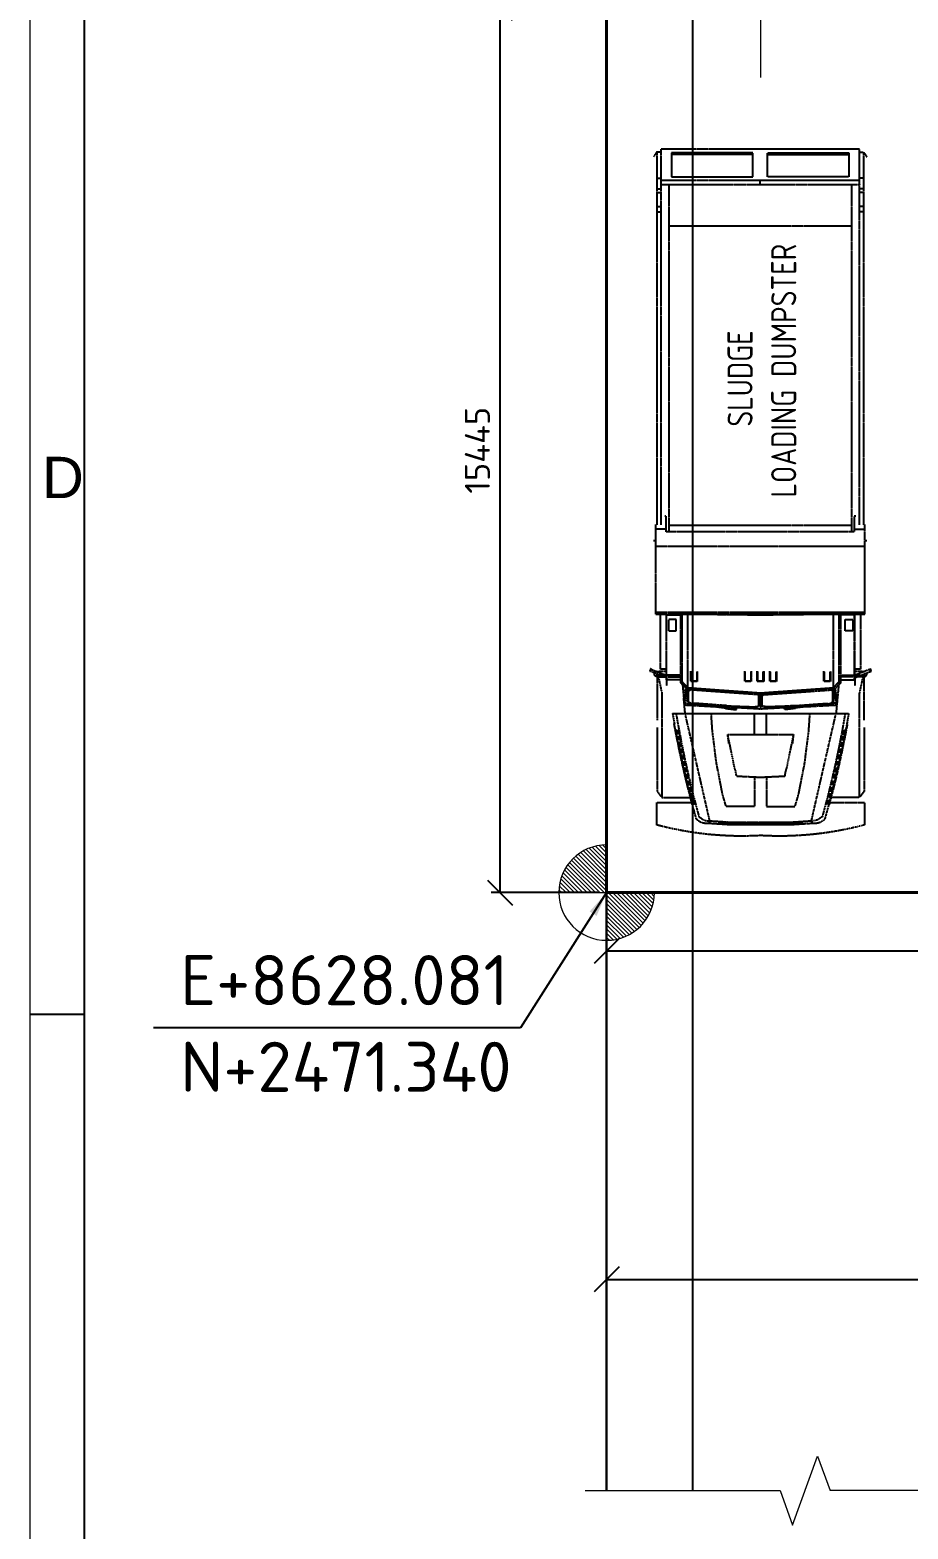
# Model space of a CAD drawing. Header units: inches. Extents: x 8618018 to 8935006, y 2431589 to 2567223.
# Drawn here: x 8618018 to 8633342, y 2460229 to 2486400 of the extents above; entities that cross this region are included whole.
import ezdxf
from ezdxf.enums import TextEntityAlignment as Align

# ---------------------------------------------------------------- set-up
doc = ezdxf.new("R2010")
doc.units = ezdxf.units.IN
doc.header["$MEASUREMENT"] = 0
doc.linetypes.add('PHANTOM', pattern=[2.5, 1.25, -0.25, 0.25, -0.25, 0.25, -0.25])
doc.linetypes.add('PHANTOM2', pattern=[1.25, 0.625, -0.125, 0.125, -0.125, 0.125, -0.125])
doc.layers.get('Defpoints').update_dxf_attribs({"color": 252})
for name, color, linetype in [('AC Text', 7, 'Continuous'), ('BOM', 252, 'Continuous'), ('DRG', 252, 'Continuous'), ('LAY-ROAD', 252, 'Continuous'), ('LAY-ROAD CARREGE WAY', 252, 'Continuous'), ('TEXT', 252, 'Continuous'), ('truck', 252, 'Continuous')]:
    doc.layers.add(name, color=color, linetype=linetype)
doc.layers.add('DIM', color=252, linetype='Continuous', lineweight=13)
doc.styles.add('ISOCPEUR', font='isocpeur.ttf')
doc.styles.add('ROMANS', font='ROMANS.shx', dxfattribs={"width": 0.8})
doc.styles.get("Standard").update_dxf_attribs({"font": 'arial.ttf'})
doc.dimstyles.new('DIM', dxfattribs={"dimscale": 175, "dimtxt": 2.5, "dimasz": 2.5, "dimexe": 0.875, "dimexo": 0.875, "dimgap": 1, "dimtad": 1, "dimdec": 0, "dimzin": 9, "dimdsep": 46, "dimtxsty": 'ISOCPEUR', "dimblk": 'OBLIQUE', "dimcen": 0.09, "dimclrd": 256, "dimclre": 256, "dimclrt": 252, "dimadec": 0, "dimazin": 0, "dimtfac": 1, "dimtdec": 0, "dimtmove": 0, "dimatfit": 3, "dimfxl": 1, "dimtfill": 1, "dimtolj": 1, "dimtzin": 0, "dimarcsym": 0})

# ---------------------------------------------------------------- blocks, each defined once
blk = doc.blocks.new('A$C798759A5')
at = {"layer": 'truck', "linetype": 'PHANTOM2', "ltscale": 1.5, "transparency": 33554687}
for p, q in [((-1813, 11933), (-1813, 5422)), ((-138, 11888), (-1556, 11888)), ((122, 11888), (1540, 11888)), ((1797, 11933), (1797, 5422)), ((-1813, 11479), (-1742, 11479)), ((-1813, 11291), (-1742, 11291)), ((1726, 11436), (-1742, 11436)), ((-1739, 11371), (-1742, 11360)), ((-1739, 11364), (1724, 11364)), ((-1599, 11364), (-1599, 5301)), ((-8, 11364), (-8, 11436)), ((1584, 11364), (1584, 5301)), ((1724, 11371), (1726, 11360)), ((1797, 11479), (1726, 11479)), ((1797, 11291), (1726, 11291)), ((-1813, 11229), (-1742, 11229)), ((1797, 11229), (1726, 11229)), ((-1813, 10981), (-1742, 10981)), ((-1813, 10888), (-1742, 10888)), ((1797, 10981), (1726, 10981)), ((1797, 10888), (1726, 10888)), ((1584, 10641), (-1599, 10641)), ((-1650, 5347), (-1833, 5347)), ((1584, 5416), (-1599, 5416)), ((1634, 5347), (1817, 5347)), ((-1870, 5152), (-1833, 5152)), ((-1833, 5050), (1817, 5050)), ((1817, 5152), (1854, 5152)), ((-1833, 3899), (1817, 3899)), ((-1642, 2799), (-1642, 3868)), ((-1642, 3853), (-1395, 3853)), ((-1641, 2799), (-1641, 3853)), ((-1272, 3868), (-1272, 3868)), ((1642, 3853), (1395, 3853)), ((1641, 2799), (1641, 3853)), ((1642, 2799), (1642, 3868)), ((-1805, 2863), (-1805, 2862)), ((-1805, 2770), (-1805, 2014)), ((-1753, 2798), (-1755, 2796)), ((-1695, 2776), (-1695, 2775)), ((-1686, 2798), (-1687, 2796)), ((-1663, 2776), (-1664, 2775)), ((-1654, 2798), (-1655, 2796)), ((-1642, 2796), (-1642, 2798)), ((-1642, 2775), (-1642, 2776)), ((-1642, 2774), (-1642, 2612)), ((-1395, 2721), (-1642, 2721)), ((-1641, 2796), (-1641, 2798)), ((-1641, 2775), (-1641, 2776)), ((-1641, 2721), (-1641, 2774)), ((-56, 2689), (-56, 2870)), ((-47, 2695), (-47, 2860)), ((47, 2695), (47, 2860)), ((56, 2689), (56, 2870)), ((1395, 2721), (1642, 2721)), ((1641, 2796), (1641, 2798)), ((1641, 2775), (1641, 2776)), ((1641, 2721), (1641, 2774)), ((1642, 2796), (1642, 2798)), ((1642, 2775), (1642, 2776)), ((1642, 2774), (1642, 2612)), ((1654, 2798), (1655, 2796)), ((1663, 2776), (1664, 2775)), ((1686, 2798), (1687, 2796)), ((1695, 2776), (1695, 2775)), ((1753, 2798), (1755, 2796)), ((-1275, 2547), (-1273, 2339)), ((-1273, 2547), (-1272, 2525)), ((-1271, 2546), (-1268, 2530)), ((-1262, 2546), (-1257, 2538)), ((1267, 2546), (1262, 2535)), ((1271, 2546), (1268, 2530)), ((1273, 2547), (1272, 2525)), ((1274, 2547), (1273, 2520)), ((1275, 2547), (1273, 2339)), ((1336, 2353), (1306, 2570)), ((-104, 1764), (-104, 2130)), ((0, 2260), (0, 2209)), ((104, 1764), (104, 2130)), ((1537, 2130), (1537, 2132)), ((-1398, 1630), (-1391, 1595)), ((-1388, 1592), (-1388, 1603)), ((1388, 1592), (1388, 1603)), ((1398, 1630), (1391, 1595)), ((-1361, 1471), (-1370, 1471)), ((1361, 1471), (1370, 1471)), ((-1289, 1140), (-1296, 1151)), ((1289, 1140), (1296, 1151)), ((-1243, 907), (-1243, 915)), ((-421, 1033), (-419, 1033)), ((421, 1033), (419, 1033)), ((1243, 907), (1243, 915)), ((-1185, 707), (-1195, 726)), ((-1189, 703), (-1184, 699)), ((-1182, 578), (-1169, 578)), ((1182, 578), (1169, 578)), ((1189, 703), (1184, 699)), ((1185, 707), (1195, 726))]:
    blk.add_line(p, q, dxfattribs=at)
for points in [[(-1742, 11933), (-1813, 11933), (-1870, 11847)], [(1726, 5422), (1726, 11984), (-1742, 11984), (-1742, 5422)], [(1726, 11933), (1797, 11933), (1854, 11847)], [(1665, 5577), (1634, 5577), (1634, 5301), (-1650, 5301), (-1650, 5577), (-1680, 5577)], [(-1833, 5429), (-1833, 3868), (1817, 3868), (1817, 5429)], [(-1642, 2903), (-1745, 2903), (-1745, 3868)], [(-1395, 3868), (-1395, 2666), (-1362, 2630)], [(-54, 2460), (-40, 2459), (-35, 2458), (-29, 2458), (-19, 2457), (-12, 2457), (-9, 2456), (-7, 2456), (-2, 2456), (-2, 2457), (-2, 2460), (-1, 2465), (-1, 2471), (-1, 2478), (0, 2482), (0, 2485), (-9, 2485), (-480, 2519), (-481, 2519), (-485, 2519), (-1265, 2575), (-1267, 2575), (-1272, 2575), (-1272, 2576), (-1366, 2677), (-1366, 2678), (-1366, 3868)], [(-1267, 2575), (-1272, 2580), (-479, 2524), (0, 2490), (479, 2524), (1272, 2580), (1272, 3868), (1272, 3868)], [(-1272, 2580), (-1272, 3868), (0, 3854), (1272, 3868)], [(1366, 3868), (1366, 2678), (1366, 2677), (1272, 2576), (1272, 2575), (1267, 2575), (1265, 2575), (485, 2519), (481, 2519), (480, 2519), (9, 2485), (0, 2485), (0, 2482), (1, 2478), (1, 2471), (1, 2465), (2, 2460), (2, 2457), (2, 2456), (7, 2456), (9, 2456), (12, 2457), (19, 2457), (29, 2458), (35, 2458), (40, 2459), (54, 2460), (477, 2490), (485, 2490), (518, 2493), (1221, 2543), (1241, 2544), (1244, 2544), (1247, 2545), (1248, 2545), (1254, 2545), (1256, 2545), (1262, 2546)], [(1395, 3868), (1395, 2666), (1362, 2630)], [(1745, 3868), (1745, 2903), (1642, 2903)], [(-1902, 2901), (-1884, 2894), (-1866, 2886), (-1847, 2879), (-1829, 2871), (-1810, 2864), (-1805, 2862), (-1805, 2863), (-1723, 2873), (-1642, 2873)], [(1754, 2799), (1755, 2799), (1768, 2805), (1787, 2812), (1802, 2818), (1806, 2820), (1824, 2828), (1843, 2835), (1852, 2839), (1862, 2843), (1880, 2850), (1898, 2858), (1916, 2865), (1922, 2867), (1926, 2869), (1930, 2870), (1932, 2872), (1934, 2872), (1934, 2872), (1920, 2908), (1919, 2908), (1918, 2908), (1915, 2906), (1912, 2905), (1907, 2903), (1902, 2901), (1916, 2865)], [(1902, 2901), (1884, 2894), (1866, 2886), (1847, 2879), (1829, 2871), (1810, 2864), (1805, 2862), (1805, 2862)], [(-1754, 2799), (-1755, 2799), (-1768, 2805), (-1787, 2812), (-1802, 2818), (-1806, 2820), (-1824, 2828), (-1843, 2835), (-1852, 2839), (-1862, 2843), (-1880, 2850), (-1898, 2858), (-1916, 2865)], [(-1780, 2774), (-1782, 2773), (-1785, 2772), (-1794, 2770), (-1795, 2770), (-1796, 2770), (-1799, 2770), (-1803, 2770), (-1805, 2770), (-1808, 2770), (-1820, 2774), (-1832, 2780), (-1842, 2789), (-1849, 2800), (-1853, 2813), (-1854, 2826), (-1852, 2839)], [(-1809, 2799), (-1813, 2799), (-1816, 2798), (-1818, 2796), (-1820, 2793), (-1822, 2790), (-1822, 2787), (-1822, 2784), (-1820, 2781), (-1818, 2778), (-1816, 2776), (-1813, 2775), (-1809, 2774), (-1395, 2774)], [(-1395, 2799), (-1809, 2799), (-1807, 2799)], [(-1806, 2775), (-1803, 2776), (-1802, 2776)], [(-1805, 2862), (-1805, 2862), (-1791, 2856), (-1787, 2854), (-1772, 2848), (-1754, 2841), (-1735, 2833), (-1723, 2828), (-1717, 2826), (-1698, 2818), (-1680, 2811), (-1685, 2799), (-1685, 2799)], [(-1801, 2796), (-1803, 2798), (-1803, 2798)], [(-1776, 2776), (-1779, 2775), (-1785, 2775)], [(-1785, 2772), (-1723, 2485), (-1723, 662)], [(-1746, 2796), (-1750, 2797), (-1751, 2798)], [(-1694, 2775), (-1695, 2775), (-1697, 2776)], [(-1664, 2774), (-1668, 2764), (-1669, 2764), (-1671, 2765), (-1675, 2767), (-1680, 2769), (-1687, 2772), (-1693, 2774)], [(-1680, 2811), (-1672, 2808), (-1665, 2805), (-1660, 2803), (-1656, 2801), (-1654, 2800), (-1653, 2800), (-1654, 2799), (-1654, 2799)], [(-1366, 2678), (-1374, 2675), (-1380, 2672), (-1386, 2670), (-1391, 2668), (-1394, 2667), (-1395, 2666)], [(-1272, 2576), (-1272, 2580), (-1366, 2683), (-1366, 2677)], [(-1336, 2353), (-1306, 2570), (-1361, 2630), (-1362, 2630), (-1344, 2434), (-1334, 2335), (-1333, 2325), (-1327, 2318), (-1294, 2557)], [(-1105, 2872), (-1105, 2689), (-1220, 2689), (-1220, 2872)], [(-1114, 2860), (-1114, 2695), (-1211, 2695), (-1211, 2860)], [(-162, 2871), (-162, 2689), (-278, 2689), (-278, 2872)], [(-171, 2860), (-171, 2695), (-268, 2695), (-268, 2860)], [(59, 2870), (59, 2689), (-59, 2689), (-59, 2870)], [(50, 2860), (50, 2695), (-50, 2695), (-50, 2860)], [(278, 2872), (278, 2689), (162, 2689), (162, 2871)], [(268, 2860), (268, 2695), (171, 2695), (171, 2860)], [(1220, 2872), (1220, 2689), (1105, 2689), (1105, 2872)], [(1211, 2860), (1211, 2695), (1114, 2695), (1114, 2860)], [(1272, 2580), (1366, 2683), (1366, 2677)], [(1344, 2434), (1334, 2335), (1333, 2325), (1327, 2318), (1294, 2557), (1306, 2570), (1361, 2630), (1362, 2630), (1344, 2434), (1341, 2406), (1316, 2130)], [(1366, 2678), (1374, 2675), (1380, 2672), (1386, 2670), (1391, 2668), (1394, 2667), (1395, 2666)], [(1395, 2799), (1809, 2799), (1807, 2799)], [(1809, 2799), (1813, 2799), (1816, 2798), (1818, 2796), (1820, 2793), (1822, 2790), (1822, 2787), (1822, 2784), (1820, 2781), (1818, 2778), (1816, 2776), (1813, 2775), (1809, 2774), (1395, 2774)], [(1642, 2873), (1723, 2873), (1805, 2863), (1805, 2862)], [(1805, 2863), (1805, 2862), (1791, 2856), (1787, 2854), (1772, 2848), (1754, 2841), (1735, 2833), (1723, 2828), (1717, 2826), (1698, 2818), (1680, 2811), (1672, 2808), (1665, 2805), (1660, 2803), (1656, 2801), (1654, 2800), (1653, 2800), (1654, 2799), (1654, 2799)], [(1664, 2774), (1668, 2764), (1669, 2764), (1671, 2765), (1675, 2767), (1680, 2769), (1687, 2772), (1693, 2774)], [(1680, 2811), (1685, 2799), (1685, 2799)], [(1694, 2775), (1695, 2775), (1697, 2776)], [(1785, 2772), (1723, 2485), (1723, 662)], [(1746, 2796), (1750, 2797), (1751, 2798)], [(1776, 2776), (1779, 2775), (1785, 2775)], [(1780, 2774), (1782, 2773), (1785, 2772), (1794, 2770), (1795, 2770), (1796, 2770), (1799, 2770), (1803, 2770), (1805, 2770)], [(1801, 2796), (1803, 2798), (1803, 2798)], [(1806, 2775), (1803, 2776), (1802, 2776)], [(1805, 2014), (1805, 2770), (1808, 2770), (1820, 2774), (1832, 2780), (1842, 2789), (1849, 2800), (1853, 2813), (1854, 2826), (1852, 2839)], [(-1316, 2130), (-1341, 2406), (-1329, 2281), (-982, 2262), (-861, 2255), (-774, 2250)], [(-1278, 2547), (-1323, 2313), (-1163, 2294), (-1180, 2296), (-1198, 2299), (-1214, 2303), (-1229, 2307), (-1242, 2312), (-1253, 2317), (-1261, 2323), (-1268, 2328), (-1272, 2334), (-1273, 2339), (-1273, 2520), (-1272, 2525), (-1268, 2530), (-1262, 2535), (-1257, 2538), (-1254, 2539), (-1247, 2542), (-1244, 2543), (-1241, 2544)], [(-1306, 2570), (-1294, 2557), (-1285, 2547), (-1278, 2547), (-1275, 2547), (-1274, 2547)], [(-1272, 2575), (-1275, 2568), (-1278, 2562), (-1281, 2556), (-1283, 2551), (-1284, 2548), (-1285, 2547)], [(-1273, 2520), (-1274, 2547), (-1273, 2547), (-1271, 2546), (-1267, 2546)], [(-591, 2266), (-572, 2265), (-507, 2261), (-463, 2258), (-154, 2247), (-137, 2247), (-120, 2247), (-105, 2248), (-90, 2250), (-76, 2252), (-64, 2254), (-53, 2258), (-44, 2261), (-37, 2265), (-32, 2270), (-29, 2274), (-28, 2279), (-28, 2436), (-29, 2441), (-32, 2446), (-37, 2450), (-44, 2455), (-46, 2456), (-52, 2459), (-54, 2460), (-477, 2490), (-485, 2490), (-518, 2493), (-1221, 2543), (-1241, 2544), (-1244, 2544), (-1247, 2545), (-1248, 2545), (-1254, 2545), (-1256, 2545), (-1262, 2546), (-1267, 2546), (-1262, 2535)], [(-1171, 2299), (-1176, 2300), (-1191, 2303), (-1206, 2306), (-1219, 2310), (-1230, 2314), (-1240, 2319), (-1248, 2324), (-1253, 2329), (-1257, 2333), (-1258, 2339), (-1258, 2519), (-1257, 2524), (-1254, 2528), (-1250, 2531), (-1249, 2532), (-1241, 2536), (-1240, 2537), (-1232, 2540), (-1222, 2543), (-1221, 2543)], [(-35, 2458), (-31, 2456), (-23, 2451), (-17, 2446), (-14, 2441), (-13, 2436), (-13, 2278), (-14, 2273), (-17, 2268), (-23, 2263), (-31, 2259), (-41, 2254), (-53, 2251), (-67, 2248), (-82, 2246), (-98, 2244), (-116, 2243), (-134, 2242), (-152, 2243), (-472, 2254), (-507, 2256), (-574, 2260), (-591, 2261)], [(35, 2458), (31, 2456), (23, 2451), (17, 2446), (14, 2441), (13, 2436), (13, 2278), (14, 2273), (17, 2268), (23, 2263), (31, 2259), (41, 2254), (53, 2251), (67, 2248), (82, 2246), (98, 2244), (116, 2243), (134, 2242), (152, 2243), (472, 2254), (507, 2256), (574, 2260), (591, 2261)], [(591, 2266), (572, 2265), (507, 2261), (463, 2258), (154, 2247), (137, 2247), (120, 2247), (105, 2248), (90, 2250), (76, 2252), (64, 2254), (53, 2258), (44, 2261), (37, 2265), (32, 2270), (29, 2274), (28, 2279), (28, 2436), (29, 2441), (32, 2446), (37, 2450), (44, 2455), (46, 2456), (52, 2459), (54, 2460)], [(885, 2270), (891, 2270), (897, 2271), (903, 2272), (909, 2272), (916, 2273), (922, 2273), (929, 2273), (935, 2274), (941, 2274), (948, 2274), (954, 2274), (960, 2274), (904, 2267), (874, 2263), (855, 2261), (774, 2250), (861, 2255), (982, 2262), (1329, 2281), (1341, 2406)], [(1278, 2547), (1323, 2313), (1163, 2294), (1180, 2296), (1198, 2299), (1214, 2303), (1229, 2307), (1242, 2312), (1253, 2317), (1261, 2323), (1268, 2328), (1272, 2334), (1273, 2339), (1273, 2520), (1272, 2525), (1268, 2530), (1262, 2535), (1257, 2538), (1254, 2539), (1247, 2542), (1244, 2543), (1241, 2544)], [(1171, 2299), (1176, 2300), (1191, 2303), (1206, 2306), (1219, 2310), (1230, 2314), (1240, 2319), (1248, 2324), (1253, 2329), (1257, 2333), (1258, 2339), (1258, 2519), (1257, 2524), (1254, 2528), (1250, 2531), (1249, 2532), (1241, 2536), (1240, 2537), (1232, 2540), (1222, 2543), (1221, 2543)], [(1294, 2557), (1285, 2547), (1278, 2547), (1275, 2547), (1274, 2547), (1273, 2547), (1271, 2546), (1267, 2546), (1262, 2546), (1257, 2538)], [(1272, 2576), (1272, 2580), (1267, 2575)], [(1272, 2575), (1275, 2568), (1278, 2562), (1281, 2556), (1283, 2551), (1284, 2548), (1285, 2547)], [(-1537, 2132), (-1537, 2130), (-1509, 1975), (-1505, 1953), (-1505, 1950)], [(-1537, 2130), (1537, 2130), (1509, 1975), (1505, 1953), (1505, 1950), (1495, 1897), (1485, 1842), (1483, 1831), (1481, 1821), (1480, 1820), (1468, 1755), (1455, 1688), (1452, 1677), (1450, 1667), (1450, 1666), (1437, 1602), (1423, 1534), (1421, 1523), (1419, 1513), (1419, 1512), (1405, 1445), (1391, 1381), (1386, 1358), (1386, 1358), (1372, 1296), (1357, 1229), (1352, 1206), (1352, 1204), (1338, 1145), (1323, 1078), (1317, 1053), (1316, 1050), (1303, 993), (1287, 927), (1280, 900), (1280, 897), (1266, 843), (1250, 777), (1242, 748), (1242, 745), (1228, 693), (1212, 628), (1202, 592), (1186, 530), (1162, 440), (1120, 288), (1107, 275), (1094, 263), (1079, 252), (1064, 242), (1048, 233), (1031, 226), (1014, 220), (996, 216), (978, 213), (960, 211), (942, 211), (924, 212), (906, 211), (536, 187), (-536, 187), (-906, 211), (-924, 212), (-942, 211), (-960, 211), (-978, 213), (-996, 216), (-1014, 220), (-1031, 226), (-1048, 233), (-1064, 242), (-1079, 252), (-1094, 263), (-1107, 275), (-1120, 288), (-1162, 440), (-1186, 530), (-1202, 592), (-1212, 628), (-1228, 693), (-1242, 745), (-1242, 748), (-1250, 777), (-1266, 843), (-1280, 897), (-1280, 900), (-1287, 927), (-1303, 993), (-1316, 1050), (-1317, 1053), (-1323, 1078), (-1338, 1145), (-1352, 1204), (-1352, 1206), (-1357, 1229), (-1372, 1296), (-1386, 1358), (-1386, 1358), (-1391, 1381), (-1405, 1445), (-1419, 1512), (-1419, 1513), (-1421, 1523), (-1423, 1534), (-1437, 1602), (-1450, 1666), (-1450, 1667), (-1452, 1677), (-1455, 1688), (-1468, 1755), (-1480, 1820), (-1481, 1821), (-1483, 1831), (-1485, 1842), (-1495, 1897), (-1505, 1950), (-1514, 1950), (-1494, 1842), (-1490, 1821), (-1464, 1688), (-1460, 1667), (-1433, 1534), (-1428, 1513), (-1400, 1381), (-1398, 1372), (-1396, 1359), (-1395, 1358), (-1395, 1358), (-1391, 1340), (-1384, 1308), (-1377, 1276), (-1370, 1244), (-1367, 1229), (-1363, 1213), (-1361, 1206), (-1356, 1183), (-1349, 1153), (-1343, 1124), (-1336, 1096), (-1332, 1078), (-1330, 1069), (-1326, 1053), (-1324, 1043), (-1296, 927), (-1289, 900), (-1259, 777), (-1251, 748), (-1229, 662), (-1220, 628), (-1212, 596), (-1207, 578), (-1194, 530), (-1186, 530)], [(-1475, 2130), (-1449, 1978), (-1421, 1827), (-1392, 1675)], [(-1327, 2318), (-1323, 2313), (-1329, 2281)], [(-887, 257), (-888, 260), (-889, 264), (-890, 269), (-891, 275), (-893, 281), (-894, 288), (-896, 296), (-898, 304), (-1011, 798), (-1019, 831), (-1025, 861), (-1032, 888), (-1037, 912), (-1042, 935), (-1047, 956), (-1076, 1080), (-1080, 1098), (-1109, 1227), (-1140, 1361), (-1172, 1502), (-1175, 1513), (-1177, 1524), (-1210, 1667), (-1244, 1815), (-1245, 1820), (-1246, 1826), (-1281, 1975), (-1282, 1981), (-1316, 2130)], [(-609, 2253), (-604, 2253), (-600, 2253), (-597, 2253), (-594, 2254), (-592, 2254), (-591, 2255), (-591, 2261), (-590, 2265), (-591, 2265), (-591, 2266), (-592, 2266), (-594, 2267), (-597, 2267), (-601, 2268), (-827, 2284), (-917, 2291), (-1031, 2299), (-1146, 2308), (-1150, 2308), (-1155, 2308), (-1160, 2308), (-1164, 2308), (-1167, 2308), (-1169, 2308), (-1170, 2307), (-1171, 2299), (-1171, 2297), (-1171, 2296), (-1169, 2295), (-1166, 2295), (-1162, 2294), (-1158, 2294), (-1099, 2289), (-1014, 2283), (-1005, 2282), (-959, 2279)], [(-1171, 2297), (-1170, 2297), (-1168, 2298), (-1165, 2298), (-1161, 2298), (-1156, 2298), (-1151, 2298), (-1146, 2298)], [(-1163, 2294), (-1146, 2292), (-1099, 2289)], [(-1146, 2308), (-1146, 2298), (-602, 2258), (-601, 2268)], [(-885, 2277), (-890, 2278), (-896, 2279), (-902, 2279), (-909, 2280), (-915, 2280), (-922, 2281), (-928, 2281), (-935, 2281), (-941, 2282), (-947, 2282), (-953, 2282), (-959, 2282), (-959, 2279), (-960, 2274)], [(-885, 2270), (-891, 2270), (-897, 2271), (-903, 2272), (-909, 2272), (-916, 2273), (-922, 2273), (-929, 2273), (-935, 2274), (-941, 2274), (-948, 2274), (-954, 2274), (-960, 2274), (-904, 2267), (-874, 2263), (-855, 2261), (-774, 2250), (-612, 2230), (-604, 2229), (-604, 2222), (-612, 2221)], [(-904, 2267), (-819, 2261), (-819, 2269)], [(-604, 2229), (-587, 2232), (-819, 2261), (-885, 2270), (-885, 2277), (-819, 2269), (-613, 2253), (-609, 2253), (-585, 2250), (-580, 2251), (-582, 2226)], [(-606, 2230), (-596, 2232), (-606, 2234), (-822, 2260), (-869, 2263), (-606, 2230), (-606, 2234)], [(-104, 1018), (-104, 509), (-602, 509), (-615, 553), (-651, 678), (-668, 738), (-677, 788), (-696, 887), (-714, 980), (-731, 1066), (-741, 1116), (-757, 1199), (-768, 1255), (-771, 1274), (-776, 1311), (-783, 1368), (-794, 1454), (-804, 1537), (-812, 1598), (-820, 1659), (-830, 1743), (-840, 1821), (-840, 1823), (-845, 1887), (-857, 2064), (-861, 2130)], [(-612, 2230), (-612, 2221), (-568, 2215), (-515, 2209), (-467, 2203), (-460, 2202), (-452, 2201), (-444, 2201), (-437, 2201), (-431, 2201), (-426, 2202), (-422, 2203), (-421, 2203), (-419, 2228), (-419, 2229), (-422, 2230), (-426, 2232)], [(-604, 2222), (-587, 2225), (-582, 2226), (-434, 2208), (-432, 2233)], [(-591, 2255), (-591, 2255), (-593, 2256), (-595, 2256), (-598, 2257), (-602, 2258)], [(-585, 2250), (-587, 2232), (-587, 2225)], [(580, 2251), (578, 2251), (539, 2246), (512, 2243), (503, 2241), (432, 2233), (426, 2232), (0, 2208), (-426, 2232), (-432, 2233), (-503, 2241), (-512, 2243), (-539, 2246), (-578, 2251), (-580, 2251)], [(-421, 2203), (-421, 2205), (-424, 2206), (-428, 2207), (-434, 2208)], [(104, 1018), (104, 509), (602, 509), (615, 553), (651, 678), (668, 738), (677, 788), (696, 887), (714, 980), (731, 1066), (741, 1116), (757, 1199), (768, 1255), (771, 1274), (776, 1311), (783, 1368), (794, 1454), (804, 1537), (812, 1598), (820, 1659), (830, 1743), (840, 1821), (840, 1823), (845, 1887), (857, 2064), (861, 2130)], [(612, 2230), (612, 2221), (568, 2215), (515, 2209), (467, 2203), (460, 2202), (452, 2201), (444, 2201), (437, 2201), (431, 2201), (426, 2202), (422, 2203), (421, 2203), (419, 2228), (419, 2229), (422, 2230), (426, 2232)], [(421, 2203), (421, 2205), (424, 2206), (428, 2207), (434, 2208)], [(604, 2222), (587, 2225), (582, 2226), (434, 2208), (432, 2233)], [(604, 2229), (587, 2232), (819, 2261), (885, 2270), (885, 2277), (819, 2269), (613, 2253), (609, 2253), (585, 2250), (580, 2251), (582, 2226)], [(585, 2250), (587, 2232), (587, 2225)], [(609, 2253), (604, 2253), (600, 2253), (597, 2253), (594, 2254), (592, 2254), (591, 2255), (591, 2261), (590, 2265), (591, 2265), (591, 2266), (592, 2266), (594, 2267), (597, 2267), (601, 2268), (827, 2284), (917, 2291), (1031, 2299), (1146, 2308), (1150, 2308), (1155, 2308), (1160, 2308), (1164, 2308), (1167, 2308), (1169, 2308), (1170, 2307), (1171, 2299), (1171, 2297), (1171, 2296), (1169, 2295), (1166, 2295), (1162, 2294), (1158, 2294), (1099, 2289), (1014, 2283), (1005, 2282), (959, 2279)], [(591, 2255), (591, 2255), (593, 2256), (595, 2256), (598, 2257), (602, 2258)], [(606, 2230), (596, 2232), (606, 2234), (822, 2260), (869, 2263), (606, 2230), (606, 2234)], [(1146, 2308), (1146, 2298), (602, 2258), (601, 2268)], [(774, 2250), (612, 2230), (604, 2229), (604, 2222), (612, 2221)], [(904, 2267), (819, 2261), (819, 2269)], [(885, 2277), (890, 2278), (896, 2279), (902, 2279), (909, 2280), (915, 2280), (922, 2281), (928, 2281), (935, 2281), (941, 2282), (947, 2282), (953, 2282), (959, 2282), (959, 2279), (960, 2274)], [(887, 257), (888, 260), (889, 264), (890, 269), (891, 275), (893, 281), (894, 288), (896, 296), (898, 304), (1011, 798), (1019, 831), (1025, 861), (1032, 888), (1037, 912), (1042, 935), (1047, 956), (1076, 1080), (1080, 1098), (1109, 1227), (1140, 1361), (1172, 1502), (1175, 1513), (1177, 1524), (1210, 1667), (1244, 1815), (1245, 1820), (1246, 1826), (1281, 1975), (1282, 1981), (1316, 2130)], [(1163, 2294), (1146, 2292), (1099, 2289)], [(1171, 2297), (1170, 2297), (1168, 2298), (1165, 2298), (1161, 2298), (1156, 2298), (1151, 2298), (1146, 2298)], [(1327, 2318), (1323, 2313), (1329, 2281)], [(1475, 2130), (1449, 1978), (1421, 1827), (1392, 1675)], [(-1805, 1888), (-1805, 772), (-1723, 662), (-1229, 662)], [(-1428, 1805), (-1432, 1825), (-1435, 1845), (-1440, 1845), (-1436, 1825), (-1433, 1810), (-1428, 1805), (-1426, 1798), (-1426, 1793), (-1423, 1777), (-1460, 1777), (-1469, 1822), (-1473, 1845), (-1469, 1845), (-1465, 1822), (-1463, 1810), (-1435, 1793), (-1426, 1793)], [(1505, 1950), (1514, 1950), (1494, 1842), (1490, 1821), (1464, 1688), (1460, 1667), (1433, 1534), (1428, 1513), (1400, 1381), (1398, 1372), (1396, 1359), (1395, 1358), (1395, 1358), (1391, 1340), (1384, 1308), (1377, 1276), (1370, 1244), (1367, 1229), (1363, 1213), (1361, 1206), (1356, 1183), (1349, 1153), (1343, 1124), (1336, 1096), (1332, 1078), (1330, 1069), (1326, 1053), (1324, 1043), (1296, 927), (1289, 900), (1259, 777), (1251, 748), (1229, 662), (1220, 628), (1212, 596), (1207, 578), (1194, 530), (1186, 530)], [(1805, 1888), (1805, 772), (1723, 662), (1229, 662)], [(1428, 1805), (1432, 1825), (1435, 1845), (1440, 1845), (1436, 1825), (1433, 1810), (1428, 1805), (1426, 1798), (1426, 1793), (1423, 1777), (1460, 1777), (1469, 1822), (1473, 1845), (1469, 1845), (1465, 1822), (1463, 1810), (1435, 1793), (1426, 1793)], [(-1406, 1691), (-1403, 1675), (-1440, 1675), (-1445, 1697), (-1453, 1742), (-1449, 1742), (-1443, 1708), (-1443, 1707), (-1415, 1691), (-1406, 1691), (-1408, 1703), (-1416, 1742), (-1420, 1742), (-1414, 1707), (-1408, 1703)], [(-1383, 1578), (-1392, 1578), (-1420, 1595), (-1427, 1630), (-1431, 1630), (-1418, 1562), (-1380, 1562), (-1383, 1578), (-1386, 1590), (-1388, 1603), (-1394, 1630), (-1398, 1630), (-1392, 1675), (-1362, 1524), (-1331, 1373), (-1298, 1222), (-1264, 1072), (-1229, 922), (-1192, 772), (-1154, 623), (-1115, 474), (-1075, 325), (-1056, 319), (-1043, 307), (-1030, 297), (-1016, 287), (-1001, 279), (-986, 271), (-970, 266), (-954, 261), (-937, 258), (-920, 256), (-904, 256), (-887, 257), (-887, 258), (-515, 233), (515, 233), (887, 258)], [(-1387, 1578), (-1391, 1595), (-1391, 1594), (-1388, 1592), (-1386, 1590)], [(-554, 1610), (-564, 1693), (-573, 1764), (573, 1764), (564, 1693), (554, 1610)], [(573, 1764), (508, 1451), (452, 1177), (434, 1126), (419, 1033), (0, 1013), (-419, 1033), (-434, 1126), (-452, 1177), (-508, 1451), (-573, 1764)], [(1383, 1578), (1392, 1578), (1420, 1595), (1427, 1630), (1431, 1630), (1418, 1562), (1380, 1562), (1383, 1578), (1386, 1590), (1388, 1603), (1394, 1630), (1398, 1630), (1392, 1675), (1362, 1524), (1331, 1373), (1298, 1222), (1264, 1072), (1228, 922), (1192, 772), (1154, 623), (1115, 474), (1075, 325), (1056, 319), (1043, 307), (1030, 297), (1016, 287), (1001, 279), (986, 271), (970, 266), (954, 261), (937, 258), (920, 256), (904, 256), (887, 257), (887, 258), (887, 250), (905, 213), (906, 211)], [(1387, 1578), (1391, 1595), (1391, 1594), (1388, 1592), (1386, 1590)], [(1406, 1691), (1403, 1675), (1440, 1675), (1445, 1697), (1453, 1742), (1449, 1742), (1443, 1708), (1443, 1707), (1415, 1691), (1406, 1691), (1408, 1703), (1416, 1742), (1420, 1742), (1414, 1707), (1408, 1703)], [(-1370, 1471), (-1370, 1471), (-1369, 1487), (-1377, 1521), (-1377, 1522), (-1372, 1522), (-1372, 1522), (-1366, 1494), (-1361, 1471), (-1361, 1471), (-1370, 1471), (-1398, 1487), (-1404, 1515), (-1405, 1522), (-1409, 1522), (-1408, 1514), (-1395, 1455), (-1358, 1455), (-1361, 1471)], [(-1339, 1363), (-1347, 1363), (-1362, 1372), (-1375, 1379), (-1380, 1401), (-1383, 1414), (-1387, 1414), (-1381, 1390), (-1378, 1372), (-1375, 1361), (-1372, 1347), (-1335, 1347), (-1339, 1363), (-1340, 1366), (-1347, 1368), (-1347, 1372), (-1347, 1379), (-1354, 1414), (-1350, 1414), (-1341, 1372), (-1340, 1370), (-1340, 1366)], [(1339, 1363), (1347, 1363), (1362, 1372), (1375, 1379), (1380, 1401), (1383, 1414), (1387, 1414), (1381, 1390), (1378, 1372), (1375, 1361), (1372, 1347), (1335, 1347), (1339, 1363), (1340, 1366), (1347, 1368), (1347, 1372), (1347, 1379), (1354, 1414), (1350, 1414), (1341, 1372), (1340, 1370), (1340, 1366)], [(1370, 1471), (1370, 1471), (1369, 1487), (1377, 1521), (1377, 1522), (1372, 1522), (1372, 1522), (1366, 1494), (1361, 1471), (1361, 1471), (1370, 1471), (1398, 1487), (1404, 1515), (1405, 1522), (1409, 1522), (1408, 1514), (1395, 1455), (1358, 1455), (1361, 1471)], [(-1291, 1148), (-1292, 1153), (-1299, 1183), (-1300, 1186), (-1304, 1186), (-1304, 1183), (-1303, 1178), (-1293, 1153), (-1291, 1148), (-1291, 1147), (-1289, 1140), (-1289, 1136), (-1288, 1135), (-1286, 1124), (-1285, 1119), (-1321, 1119), (-1322, 1124), (-1329, 1153), (-1336, 1183), (-1337, 1186), (-1333, 1186), (-1332, 1183), (-1325, 1153), (-1324, 1151), (-1296, 1135), (-1288, 1135)], [(-1263, 1026), (-1271, 1026), (-1299, 1042), (-1299, 1043), (-1303, 1056), (-1305, 1069), (-1307, 1077), (-1311, 1077), (-1310, 1073), (-1309, 1069), (-1307, 1057), (-1306, 1055), (-1295, 1010), (-1259, 1010), (-1263, 1026), (-1266, 1038)], [(-1295, 1010), (-1296, 1013), (-1303, 1043), (-1307, 1058), (-1309, 1069)], [(-1303, 1178), (-1296, 1151), (-1291, 1147)], [(1266, 1038), (1267, 1041), (1267, 1043), (1273, 1068), (1273, 1069), (1275, 1077), (1280, 1077), (1278, 1069), (1277, 1066), (1272, 1043), (1271, 1042), (1266, 1038), (1263, 1026), (1271, 1026), (1299, 1042), (1299, 1043), (1303, 1056), (1305, 1069), (1307, 1077), (1311, 1077), (1310, 1073), (1309, 1069), (1307, 1057), (1306, 1055), (1295, 1010), (1259, 1010), (1263, 1026)], [(1291, 1148), (1292, 1153), (1299, 1183), (1300, 1186), (1304, 1186), (1304, 1183), (1303, 1178), (1293, 1153), (1291, 1148), (1291, 1147), (1289, 1140), (1289, 1136), (1288, 1135), (1286, 1124), (1285, 1119), (1321, 1119), (1322, 1124), (1329, 1153), (1336, 1183), (1337, 1186), (1333, 1186), (1332, 1183), (1325, 1153), (1324, 1151), (1296, 1135), (1288, 1135)], [(1303, 1178), (1296, 1151), (1291, 1147)], [(1295, 1010), (1296, 1013), (1303, 1043), (1307, 1058), (1309, 1069)], [(-1243, 915), (-1243, 923), (-1252, 958), (-1247, 958), (-1238, 918), (-1236, 912), (-1235, 907), (-1243, 907), (-1271, 923), (-1276, 943), (-1279, 958), (-1283, 958), (-1277, 931), (-1270, 903), (-1270, 902), (-1267, 891), (-1231, 891), (-1235, 907)], [(-1282, 958), (-1270, 909), (-1268, 902), (-1267, 897), (-1265, 891)], [(-1207, 793), (-1214, 793), (-1238, 798), (-1243, 809), (-1252, 844), (-1255, 844), (-1248, 814), (-1239, 779), (-1239, 777), (-1203, 777), (-1205, 786)], [(-1234, 777), (-1235, 782), (-1237, 786), (-1245, 816), (-1253, 844)], [(-1243, 923), (-1243, 915), (-1243, 915), (-1236, 912)], [(-1237, 786), (-1205, 786), (-1207, 793), (-1208, 795), (-1210, 805), (-1220, 844), (-1224, 844), (-1216, 809), (-1210, 805)], [(68, 1016), (0, 1013), (-68, 1016)], [(1207, 793), (1214, 793), (1238, 798), (1243, 809), (1252, 844), (1255, 844), (1248, 814), (1239, 779), (1239, 777), (1203, 777), (1205, 786)], [(1237, 786), (1205, 786), (1207, 793), (1208, 795), (1210, 805), (1220, 844), (1224, 844), (1216, 809), (1210, 805)], [(1234, 777), (1235, 782), (1237, 786), (1245, 816), (1253, 844)], [(1235, 907), (1236, 912), (1238, 918), (1247, 958), (1252, 958), (1243, 923), (1243, 915)], [(1243, 923), (1243, 915), (1243, 915), (1236, 912)], [(1282, 958), (1270, 909), (1268, 902), (1267, 897), (1265, 891)], [(1207, 578), (1811, 578), (1811, 185), (1663, 147), (1514, 114), (1365, 85), (1215, 59), (1064, 38), (913, 20), (761, 7), (609, -2), (457, -8), (304, -9), (152, -7), (0, 0), (-152, -7), (-304, -9), (-457, -8), (-609, -2), (-761, 7), (-913, 20), (-1064, 38), (-1215, 59), (-1365, 85), (-1514, 114), (-1663, 147), (-1811, 185), (-1811, 578), (-1207, 578)], [(-1180, 687), (-1188, 687), (-1215, 703), (-1216, 703), (-1225, 738), (-1229, 738), (-1212, 671), (-1176, 671), (-1180, 687), (-1181, 689), (-1183, 695), (-1189, 703), (-1195, 726), (-1198, 738), (-1193, 738), (-1185, 707), (-1184, 699), (-1183, 695)], [(-1207, 671), (-1213, 694), (-1215, 703)], [(-1154, 584), (-1151, 571), (-1158, 571), (-1169, 578), (-1184, 586), (-1186, 588), (-1190, 600), (-1193, 612), (-1195, 623), (-1199, 623), (-1193, 598), (-1193, 597), (-1182, 555), (-1146, 555), (-1151, 571)], [(-1176, 555), (-1182, 578), (-1184, 586)], [(1154, 584), (1151, 571), (1158, 571), (1169, 578), (1184, 586), (1186, 588), (1190, 600), (1193, 612), (1195, 623), (1199, 623), (1193, 598), (1193, 597), (1182, 555), (1146, 555), (1151, 571)], [(1180, 687), (1188, 687), (1215, 703), (1216, 703), (1225, 738), (1229, 738), (1212, 671), (1176, 671), (1180, 687), (1181, 689), (1183, 695), (1184, 699), (1185, 707), (1193, 738), (1198, 738), (1195, 726), (1189, 703), (1183, 695)], [(1176, 555), (1182, 578), (1184, 586)], [(1207, 671), (1213, 694), (1215, 703)], [(-887, 258), (-887, 250), (-905, 213), (-906, 211)], [(-713, 229), (-716, 229), (-719, 228), (-722, 228), (-724, 228), (-727, 228), (-728, 227), (-730, 227), (-730, 226), (-731, 226), (-731, 212), (-730, 211), (-730, 210), (-728, 210), (-727, 209), (-724, 209), (-722, 208), (-719, 207), (-716, 207), (-712, 206), (-708, 206), (-704, 206), (-700, 205), (-536, 195), (-532, 194), (532, 194), (536, 195), (700, 205), (704, 206), (708, 206), (712, 206), (716, 207), (719, 207), (722, 208), (724, 209), (727, 209), (728, 210), (730, 210), (730, 211), (731, 212), (731, 226), (730, 226), (730, 227), (728, 227), (727, 228), (724, 228), (722, 228), (719, 228), (716, 229), (713, 229)], [(731, 218), (730, 218), (730, 217), (728, 216), (727, 216), (724, 215), (722, 214), (719, 214), (716, 213), (712, 213), (708, 212), (704, 212), (700, 212), (536, 201), (532, 201), (-532, 201), (-536, 201), (-700, 212), (-704, 212), (-708, 212), (-712, 213), (-716, 213), (-719, 214), (-722, 214), (-724, 215), (-727, 216), (-728, 216), (-730, 217), (-730, 218), (-731, 218)], [(491, 216), (491, 203), (531, 203), (536, 204), (709, 215), (710, 215), (710, 215), (711, 215), (711, 215), (712, 215), (712, 216), (712, 216), (713, 216), (713, 216), (713, 217), (713, 217), (713, 217), (713, 229), (712, 229), (708, 229), (704, 228), (700, 228), (616, 223), (613, 222), (536, 217), (520, 216), (-520, 216), (-536, 217), (-613, 222), (-616, 223), (-700, 228), (-704, 228), (-708, 229), (-712, 229), (-713, 229), (-713, 217), (-713, 217), (-713, 217), (-713, 216), (-713, 216), (-712, 216), (-712, 216), (-712, 215), (-711, 215), (-711, 215), (-710, 215), (-710, 215), (-709, 215), (-536, 204), (-531, 203), (-491, 203), (-491, 216)]]:
    blk.add_lwpolyline(points, dxfattribs=at)
for points in [[(-1556, 11917), (-1556, 11503), (-138, 11503), (-138, 11917)], [(1540, 11917), (1540, 11503), (122, 11503), (122, 11917)], [(-1474, 3771), (-1608, 3771), (-1608, 3573), (-1474, 3573)], [(1608, 3771), (1608, 3573), (1474, 3573), (1474, 3771)], [(-1920, 2908), (-1934, 2872), (-1934, 2872), (-1932, 2872), (-1930, 2870), (-1926, 2869), (-1922, 2867), (-1916, 2865), (-1902, 2901), (-1907, 2903), (-1912, 2905), (-1915, 2906), (-1918, 2908), (-1919, 2908)], [(-1320, 1276), (-1325, 1300), (-1330, 1300), (-1324, 1276), (-1322, 1265), (-1322, 1249), (-1343, 1249), (-1345, 1255), (-1350, 1265), (-1352, 1276), (-1358, 1300), (-1362, 1300), (-1356, 1276), (-1349, 1244), (-1348, 1236), (-1347, 1233), (-1310, 1233), (-1313, 1244)], [(-1273, 1068), (-1273, 1069), (-1275, 1077), (-1280, 1077), (-1278, 1069), (-1277, 1066), (-1272, 1043), (-1271, 1042), (-1266, 1038), (-1267, 1041), (-1267, 1043)], [(1320, 1276), (1325, 1300), (1330, 1300), (1324, 1276), (1322, 1265), (1322, 1249), (1343, 1249), (1345, 1255), (1350, 1265), (1352, 1276), (1358, 1300), (1362, 1300), (1356, 1276), (1349, 1244), (1348, 1236), (1347, 1233), (1310, 1233), (1313, 1244)], [(1231, 891), (1235, 907), (1243, 907), (1271, 923), (1276, 943), (1279, 958), (1283, 958), (1277, 931), (1270, 903), (1270, 902), (1267, 891)], [(-1163, 617), (-1164, 623), (-1169, 623), (-1167, 615), (-1159, 588), (-1154, 584), (-1156, 590)], [(1163, 617), (1164, 623), (1169, 623), (1167, 615), (1159, 588), (1154, 584), (1156, 590)]]:
    blk.add_lwpolyline(points, close=True, dxfattribs=at)
blk = doc.blocks.new('_Oblique')
at = {"color": 0, "linetype": 'ByBlock', "lineweight": -2}
blk.add_line((-0.5, -0.5), (0.5, 0.5), dxfattribs=at)
blk = doc.blocks.new('14')
for p, q in [((-0.0564, 0.1788), (0, 0.1225)), ((-0.0434, 0.1824), (0, 0.139)), ((-0.0296, 0.1852), (0, 0.1556)), ((-0.0147, 0.1869), (0, 0.1722)), ((-0.1453, 0.1186), (-0.0267, 0)), ((-0.1375, 0.1274), (-0.0101, 0)), ((-0.1293, 0.1358), (0, 0.0065)), ((-0.1206, 0.1436), (0, 0.023)), ((-0.1113, 0.1509), (0, 0.0396)), ((-0.1015, 0.1577), (0, 0.0562)), ((-0.0911, 0.1639), (0, 0.0727)), ((-0.0802, 0.1695), (0, 0.0893)), ((-0.0686, 0.1745), (0, 0.1059)), ((-0.1755, 0.066), (-0.1096, 0)), ((-0.1707, 0.0777), (-0.093, 0)), ((-0.1652, 0.0888), (-0.0764, 0)), ((-0.1591, 0.0992), (-0.0598, 0)), ((-0.1524, 0.1092), (-0.0433, 0)), ((-0.1875, 0), (0, 0)), ((-0.1872, 0.0113), (-0.1759, 0)), ((-0.1856, 0.0264), (-0.1593, 0)), ((-0.1831, 0.0404), (-0.1427, 0)), ((-0.1797, 0.0536), (-0.1261, 0)), ((0, 0), (0, -0.1875)), ((0.0065, 0), (0.1358, -0.1293)), ((0.023, 0), (0.1436, -0.1206)), ((0.0396, 0), (0.1509, -0.1113)), ((0.0562, 0), (0.1577, -0.1015)), ((0.0727, 0), (0.1639, -0.0911)), ((0.0893, 0), (0.1695, -0.0802)), ((0.1059, 0), (0.1745, -0.0686)), ((0.1225, 0), (0.1788, -0.0564)), ((0.139, 0), (0.1824, -0.0434)), ((0.1556, 0), (0.1852, -0.0296)), ((0.1722, 0), (0.1869, -0.0147)), ((0, -0.0101), (0.1274, -0.1375)), ((0, -0.0267), (0.1186, -0.1453)), ((0, -0.0433), (0.1092, -0.1524)), ((0, -0.0598), (0.0992, -0.1591)), ((0, -0.0764), (0.0888, -0.1652)), ((0, -0.093), (0.0777, -0.1707)), ((0, -0.1096), (0.066, -0.1755)), ((0, -0.1261), (0.0536, -0.1797)), ((0, -0.1427), (0.0404, -0.1831)), ((0, -0.1593), (0.0264, -0.1856)), ((0, -0.1759), (0.0113, -0.1872))]:
    blk.add_line(p, q)
blk.add_arc((0, 0), 0.1875, 90, 0)
blk = doc.blocks.new('*D270')
at = {"layer": 'Defpoints', "color": 0, "transparency": 16777216}
for p in [(95505, 0), (95505, -6754), (0, -8229)]:
    blk.add_point(p, dxfattribs=at)
at = {"layer": 'DIM', "lineweight": -2, "transparency": 16777216}
for p, q in [((95505, -153), (95505, -6908)), ((0, -8075), (0, -6601)), ((0, -6754), (95505, -6754))]:
    blk.add_line(p, q, dxfattribs=at)
at = {"layer": 'DIM', "lineweight": -2, "transparency": 16777216, "xscale": 437.5, "yscale": 437.5, "zscale": 437.5, "rotation": 180}
blk.add_blockref('_Oblique', (0, -6754), dxfattribs=at)
at = {"layer": 'DIM', "lineweight": -2, "transparency": 16777216, "xscale": 437.5, "yscale": 437.5, "zscale": 437.5}
blk.add_blockref('_Oblique', (95505, -6754), dxfattribs=at)
at = {"layer": 'DIM', "color": 252, "transparency": 16777216, "insert": (47752, -6361), "char_height": 437.5, "attachment_point": 5, "style": 'ISOCPEUR', "bg_fill": 3, "box_fill_scale": 1.1, "bg_fill_color": 256, "bg_fill_true_color": 13158600, "bg_fill_transparency": 0}
blk.add_mtext('\\A1;95505', dxfattribs=at)
blk = doc.blocks.new('*D242')
at = {"layer": 'Defpoints', "color": 0, "transparency": 16777216}
for p in [(50, 15445), (-1862, 0), (0, 0)]:
    blk.add_point(p, dxfattribs=at)
at = {"layer": 'DIM', "lineweight": -2, "transparency": 16777216}
for p, q in [((-103, 15445), (-2015, 15445)), ((-1862, 15445), (-1862, 0)), ((-153, 0), (-2015, 0))]:
    blk.add_line(p, q, dxfattribs=at)
at = {"layer": 'DIM', "lineweight": -2, "transparency": 16777216, "xscale": 437.5, "yscale": 437.5, "zscale": 437.5}
for p, rotation in [((-1862, 15445), 90), ((-1862, 0), 270)]:
    blk.add_blockref('_Oblique', p, dxfattribs=dict(at, rotation=rotation))
at = {"layer": 'DIM', "color": 252, "transparency": 16777216, "insert": (-2255, 7723), "char_height": 437.5, "attachment_point": 5, "rotation": 90, "style": 'ISOCPEUR', "bg_fill": 3, "box_fill_scale": 1.1, "bg_fill_color": 256, "bg_fill_true_color": 13158600, "bg_fill_transparency": 0}
blk.add_mtext('\\A1;15445', dxfattribs=at)
blk = doc.blocks.new('*D315')
at = {"layer": 'Defpoints', "color": 0, "transparency": 16777216}
for p in [(15050, 5450), (0, 0), (0, -1022)]:
    blk.add_point(p, dxfattribs=at)
at = {"layer": 'DIM', "lineweight": -2, "transparency": 16777216}
for p, q in [((15050, 5297), (15050, -1175)), ((0, -153), (0, -1175)), ((15050, -1022), (0, -1022))]:
    blk.add_line(p, q, dxfattribs=at)
at = {"layer": 'DIM', "lineweight": -2, "transparency": 16777216, "xscale": 437.5, "yscale": 437.5, "zscale": 437.5, "rotation": 180}
blk.add_blockref('_Oblique', (0, -1022), dxfattribs=at)
at = {"layer": 'DIM', "lineweight": -2, "transparency": 16777216, "xscale": 437.5, "yscale": 437.5, "zscale": 437.5}
blk.add_blockref('_Oblique', (15050, -1022), dxfattribs=at)
at = {"layer": 'DIM', "color": 252, "transparency": 16777216, "insert": (7525, -628), "char_height": 437.5, "attachment_point": 5, "style": 'ISOCPEUR', "bg_fill": 3, "box_fill_scale": 1.1, "bg_fill_color": 256, "bg_fill_true_color": 13158600, "bg_fill_transparency": 0}
blk.add_mtext('\\A1;15050', dxfattribs=at)
blk = doc.blocks.new('A1')
at = {"layer": 'BOM', "color": 7}
blk.add_line((5.01, 4.98), (5.01, 588.92), dxfattribs=at)
at = {"layer": 'DIM', "color": 7}
blk.add_line((0, 594), (0, 0), dxfattribs=at)
at = {"layer": 'DRG', "color": 7}
blk.add_line((5.01, 198), (0, 198), dxfattribs=at)
at = {"color": 7, "style": 'ROMANS'}
for p in [(574.46, 35.06), (574.46, 25.99)]:
    blk.add_attdef('-', text='', height=3.2, dxfattribs=at).set_placement(p, align=Align.CENTER)
blk.add_attdef('REVNO.', (623.63, 25.56), '', height=3.2, dxfattribs=at)
at = {"layer": 'AC Text', "color": 7, "style": 'ROMANS'}
for tag, p in [('DRAWN____BY', (536.24, 17.62)), ('CHECKED_____BY', (574.6, 17.8)), ('APPROVED_____BY', (613.13, 17.62))]:
    blk.add_attdef(tag, p, '', height=2, dxfattribs=at)
at = {"layer": 'DRG', "color": 7}
blk.add_text('D', height=3.8, dxfattribs=at).set_placement((1.11, 245.44))
blk = doc.blocks.new('GA CRM')
at = {"const_width": 50}
blk.add_lwpolyline([(0, 0), (0, 54685), (95505, 54685), (95505, 0), (0, 0)], dxfattribs=at)
at = {"color": 252, "linetype": 'PHANTOM', "ltscale": 2, "const_width": 20}
blk.add_lwpolyline([(2688, 14225.4), (2688, 35500)], dxfattribs=at)
at = {"layer": 'DIM', "linetype": 'Continuous'}
for points in [[(-372.6, -10440), (3027.4, -10440), (3246.1, -11041), (3683.6, -9839), (3902.4, -10440)], [(16126.2, -10440), (12542.6, -10440), (12323.9, -11041), (11886.4, -9839), (11667.6, -10440), (3902.4, -10440)]]:
    blk.add_lwpolyline(points, dxfattribs=at)
at = {"layer": 'LAY-ROAD', "lineweight": 30}
blk.add_line((0, 52560), (0, -10440), dxfattribs=at)
at = {"layer": 'LAY-ROAD CARREGE WAY', "color": 252}
blk.add_line((1500, 52560), (1500, -10440), dxfattribs=at)
blk.add_blockref('A$C798759A5', (2688, 995.7))
at = {"layer": 'DIM', "xscale": 4445, "yscale": 4445, "zscale": 4445}
blk.add_blockref('14', (0, 0), dxfattribs=at)
at = {"layer": 'DIM', "color": 252, "style": 'ISOCPEUR'}
for s, p in [('E+8628.081', (-7442.1, -1965.6)), ('N+2471.340', (-7442.1, -3479.6))]:
    blk.add_text(s, height=875, dxfattribs=at).set_placement(p)
at = {"layer": 'TEXT', "style": 'ISOCPEUR', "width": 0.8}
for s, p in [('LOADING DUMPSTER', (3310.5, 6897.7)), ('SLUDGE', (2548.4, 8135.2))]:
    blk.add_text(s, height=437.5, rotation=90, dxfattribs=at).set_placement(p)
at = {"layer": 'DIM'}
blk.add_leader([(0, 0), (-1504.9, -2359.4), (-7905.9, -2359.4)], dimstyle='DIM', override={"dimgap": 1, "dimtad": 0}, dxfattribs=at)
dim = blk.add_linear_dim(base=(95505, -6754.4), p1=(0, -8228.6), p2=(95505, 0), dimstyle='DIM', override={"dimarcsym": 1}, dxfattribs=at)
dim.commit()
dim.dimension.update_dxf_attribs({"geometry": '*D270', "text_midpoint": (47752.5, -6360.7)})
dim = blk.add_linear_dim(base=(-1861.6, 0), p1=(50, 15445.4), p2=(0, 0), angle=90, dimstyle='DIM', dxfattribs=at)
dim.commit()
dim.dimension.update_dxf_attribs({"geometry": '*D242', "text_midpoint": (-2255.3, 7722.7)})
dim = blk.add_linear_dim(base=(0, -1021.7), p1=(15050, 5450), p2=(0, 0), dimstyle='DIM', override={"dimtmove": 1, "dimarcsym": 1}, dxfattribs=at)
dim.commit()
dim.dimension.update_dxf_attribs({"geometry": '*D315', "text_midpoint": (7525, -628)})

msp = doc.modelspace()

# ---------------------------------------------------------------- block references
at = {"color": 252}
msp.add_blockref('GA CRM', (8628081, 2471340), dxfattribs=at)

# ---------------------------------------------------------------- next in the draw order: block references
at = {"color": 2, "xscale": 190, "yscale": 190, "zscale": 190}
msp.add_blockref('A1', (8618018, 2431592.8), dxfattribs=at)
at = {"layer": 'DIM', "xscale": 4445, "yscale": 4445, "zscale": 4445}
msp.add_blockref('14', (8628081, 2471340), dxfattribs=at)

# ---------------------------------------------------------------- next in the draw order: texts
at = {"layer": 'DIM', "color": 252, "style": 'ISOCPEUR'}
for s, p in [('E+8628.081', (8620638.9, 2469374.4)), ('N+2471.340', (8620638.9, 2467860.4))]:
    msp.add_text(s, height=875, dxfattribs=at).set_placement(p)

# ---------------------------------------------------------------- next in the draw order: leaders
at = {"layer": 'DIM', "color": 252}
msp.add_leader([(8628081, 2471340), (8626576.1, 2468980.6), (8620175.1, 2468980.6)], dimstyle='DIM', override={"dimgap": 1, "dimtad": 0}, dxfattribs=at)

doc.saveas('drawing.dxf')
